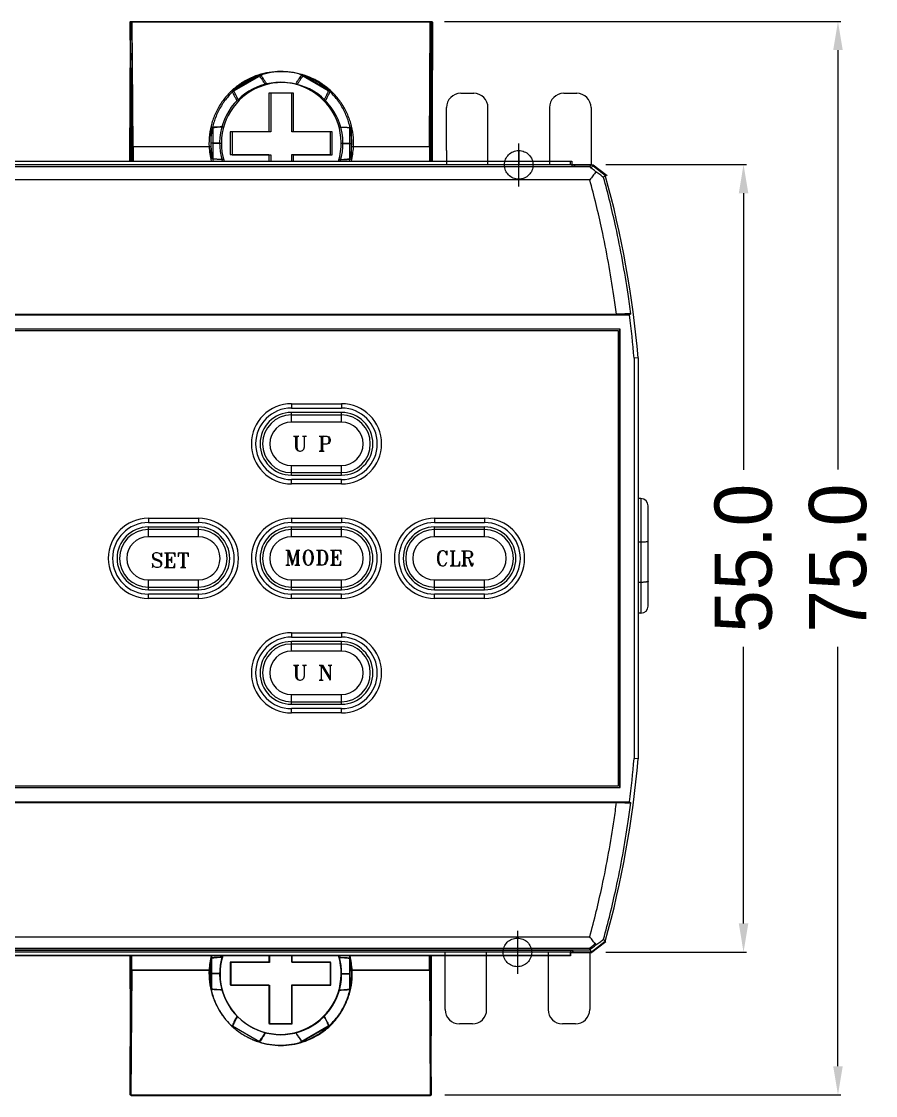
# Model space of a CAD drawing. Header units: millimetres. Extents: x 54 to 1685, y 68 to 1015.
# Drawn here: x 1074.5 to 1134.2, y 531 to 606 of the extents above; entities that cross this region are included whole.
import ezdxf

# ---------------------------------------------------------------- set-up
doc = ezdxf.new("R2010")
doc.units = ezdxf.units.MM
doc.linetypes.add('ACAD_ISO03W100', pattern=[30, 12, -18])
doc.linetypes.add('DASHED2', pattern=[9.525, 6.35, -3.175])
doc.layers.add('2', color=6, linetype='Continuous')
doc.styles.get("Standard").update_dxf_attribs({"font": 'BareunDotumPro1.ttf'})
doc.styles.add('STYLE2', font='romant.shx')
doc.dimstyles.get("Standard").update_dxf_attribs({"dimtxt": 4, "dimasz": 2, "dimexe": 0.2, "dimexo": 1, "dimgap": 0.09, "dimtad": 0, "dimtoh": 1, "dimdec": 1, "dimzin": 0, "dimdsep": 46, "dimtxsty": 'Standard', "dimcen": -3, "dimadec": 0, "dimazin": 0, "dimtfac": 1, "dimtdec": 1, "dimtofl": 0, "dimtmove": 0, "dimatfit": 3, "dimfxl": 0, "dimtolj": 1, "dimtzin": 0, "dimarcsym": 0})

# ---------------------------------------------------------------- blocks, each defined once
blk = doc.blocks.new('*D40')
at = {"layer": '2', "color": 0, "lineweight": -2}
for p, q in [((1104.1, 605.988), (1131.803, 605.988)), ((1131.603, 603.988), (1131.603, 574.684)), ((1131.603, 533.01), (1131.603, 562.314)), ((1104.133, 531.01), (1131.803, 531.01))]:
    blk.add_line(p, q, dxfattribs=at)
at = {"layer": '2', "color": 0}
for points in [[(1131.937, 603.988), (1131.27, 603.988), (1131.603, 605.988)], [(1131.27, 533.01), (1131.937, 533.01), (1131.603, 531.01)]]:
    blk.add_solid(points, dxfattribs=at)
at = {"layer": 'Defpoints', "color": 0}
for p in [(1103.1, 605.988), (1131.603, 605.988), (1103.133, 531.01)]:
    blk.add_point(p, dxfattribs=at)
at = {"layer": '2', "color": 0, "linetype": 'DASHED2', "insert": (1131.603, 568.499), "char_height": 4, "attachment_point": 5, "rotation": 90}
blk.add_mtext('\\A1;75.0', dxfattribs=at)
blk = doc.blocks.new('*D41')
at = {"layer": '2', "color": 0, "lineweight": -2}
for p, q in [((1115.378, 595.988), (1125.203, 595.988)), ((1125.003, 593.988), (1125.003, 574.673)), ((1125.003, 542.988), (1125.003, 562.302)), ((1115.378, 540.988), (1125.203, 540.988))]:
    blk.add_line(p, q, dxfattribs=at)
at = {"layer": '2', "color": 0}
for points in [[(1125.336, 593.988), (1124.67, 593.988), (1125.003, 595.988)], [(1124.67, 542.988), (1125.336, 542.988), (1125.003, 540.988)]]:
    blk.add_solid(points, dxfattribs=at)
at = {"layer": 'Defpoints', "color": 0}
for p in [(1114.378, 595.988), (1125.003, 595.988), (1114.378, 540.988)]:
    blk.add_point(p, dxfattribs=at)
at = {"layer": '2', "color": 0, "linetype": 'DASHED2', "insert": (1125.003, 568.488), "char_height": 4, "attachment_point": 5, "rotation": 90}
blk.add_mtext('\\A1;55.0', dxfattribs=at)

msp = doc.modelspace()

# ---------------------------------------------------------------- linework, layer by layer
at = {"color": 7, "linetype": 'Continuous'}
for p, q in [((1082.157, 605.972), (1082.135, 605.965)), ((1082.135, 604.688), (1082.135, 605.965)), ((1103.11, 605.972), (1082.157, 605.972)), ((1082.21, 597.241), (1082.157, 605.972)), ((1082.168, 605.988), (1101.237, 605.988)), ((1082.168, 605.972), (1082.168, 605.988)), ((1082.254, 605.972), (1082.254, 605.988)), ((1082.285, 605.956), (1082.262, 605.95)), ((1082.262, 604.672), (1082.262, 605.95)), ((1103.238, 605.956), (1082.285, 605.956)), ((1082.337, 597.225), (1082.285, 605.956)), ((1082.295, 605.972), (1101.365, 605.972)), ((1082.295, 605.956), (1082.295, 605.972)), ((1082.381, 605.956), (1082.381, 605.972)), ((1084.02, 605.972), (1084.02, 605.988)), ((1084.03, 605.988), (1084.03, 605.972)), ((1084.039, 605.972), (1084.039, 605.988)), ((1084.069, 605.988), (1084.069, 605.972)), ((1084.147, 605.956), (1084.147, 605.972)), ((1084.158, 605.972), (1084.158, 605.956)), ((1084.166, 605.956), (1084.167, 605.972)), ((1084.197, 605.972), (1084.197, 605.956)), ((1101.198, 605.988), (1101.198, 605.972)), ((1101.228, 605.988), (1101.229, 605.972)), ((1101.237, 605.972), (1101.237, 605.988)), ((1101.248, 605.988), (1103.1, 605.988)), ((1101.248, 605.988), (1101.248, 605.972)), ((1101.326, 605.972), (1101.326, 605.956)), ((1101.356, 605.972), (1101.356, 605.956)), ((1101.365, 605.956), (1101.365, 605.972)), ((1101.375, 605.972), (1103.227, 605.972)), ((1101.375, 605.972), (1101.375, 605.956)), ((1103.014, 605.988), (1103.014, 605.972)), ((1103.058, 597.241), (1103.11, 605.972)), ((1103.1, 605.972), (1103.1, 605.988)), ((1103.11, 605.972), (1103.133, 605.965)), ((1103.133, 605.965), (1103.133, 604.688)), ((1103.141, 605.972), (1103.141, 605.956)), ((1103.185, 597.225), (1103.238, 605.956)), ((1103.227, 605.956), (1103.227, 605.972)), ((1103.238, 605.956), (1103.26, 605.95)), ((1103.26, 605.95), (1103.261, 604.672)), ((1082.135, 604.688), (1082.185, 596.238)), ((1103.133, 604.688), (1103.083, 596.238)), ((1082.262, 604.672), (1082.312, 596.222)), ((1103.261, 604.672), (1103.21, 596.222)), ((1082.134, 600.944), (1082.146, 602.758)), ((1082.261, 600.928), (1082.273, 602.742)), ((1103.134, 600.944), (1103.122, 602.758)), ((1103.261, 600.928), (1103.249, 602.742)), ((1091.134, 602.222), (1089.284, 601.154)), ((1091.261, 602.206), (1089.411, 601.138)), ((1095.984, 601.154), (1094.134, 602.222)), ((1096.111, 601.138), (1094.261, 602.206)), ((1082.121, 596.238), (1082.134, 600.944)), ((1091.834, 600.988), (1091.834, 598.288)), ((1093.434, 600.988), (1091.834, 600.988)), ((1093.561, 600.972), (1091.961, 600.972)), ((1091.961, 600.972), (1091.961, 598.272)), ((1093.434, 598.288), (1093.434, 600.988)), ((1093.561, 598.272), (1093.561, 600.972)), ((1103.146, 596.238), (1103.134, 600.944)), ((1082.249, 596.222), (1082.261, 600.928)), ((1103.274, 596.222), (1103.261, 600.928)), ((1087.784, 598.556), (1087.784, 596.42)), ((1087.911, 598.54), (1087.911, 596.404)), ((1091.834, 598.288), (1089.134, 598.288)), ((1089.134, 598.288), (1089.134, 596.688)), ((1091.961, 598.272), (1089.261, 598.272)), ((1089.261, 598.272), (1089.261, 596.672)), ((1096.134, 598.288), (1093.434, 598.288)), ((1096.261, 598.272), (1093.561, 598.272)), ((1096.134, 596.688), (1096.134, 598.288)), ((1096.261, 596.672), (1096.261, 598.272)), ((1097.484, 596.42), (1097.484, 598.556)), ((1097.611, 596.404), (1097.611, 598.54)), ((1082.21, 597.241), (1082.21, 596.238)), ((1087.652, 597.241), (1082.21, 597.241)), ((1087.779, 597.225), (1082.337, 597.225)), ((1082.337, 597.225), (1082.337, 596.222)), ((1088.384, 597.488), (1087.784, 597.488)), ((1088.511, 597.472), (1087.911, 597.472)), ((1096.884, 597.488), (1097.484, 597.488)), ((1097.011, 597.472), (1097.611, 597.472)), ((1103.058, 597.241), (1097.616, 597.241)), ((1103.185, 597.225), (1097.743, 597.225)), ((1103.058, 597.241), (1103.058, 596.238)), ((1103.185, 597.225), (1103.185, 596.222)), ((1089.134, 596.688), (1091.834, 596.688)), ((1089.261, 596.672), (1091.961, 596.672)), ((1091.834, 596.688), (1091.834, 596.238)), ((1091.961, 596.672), (1091.961, 596.222)), ((1093.434, 596.688), (1096.134, 596.688)), ((1093.434, 596.238), (1093.434, 596.688)), ((1093.561, 596.672), (1096.261, 596.672)), ((1093.561, 596.222), (1093.561, 596.672)), ((1010.89, 595.988), (1114.378, 595.988)), ((1114.26, 595.832), (1011.008, 595.832)), ((1012.384, 596.238), (1112.884, 596.238)), ((1012.511, 596.222), (1113.011, 596.222)), ((1103.307, 596.222), (1104.244, 596.222)), ((1112.884, 596.238), (1112.884, 595.988)), ((1113.011, 596.222), (1113.011, 595.814)), ((1113.011, 595.972), (1114.505, 595.972)), ((1113.211, 595.972), (1113.136, 595.814)), ((1114.378, 595.988), (1115.341, 595.255)), ((1114.505, 595.972), (1115.469, 595.239)), ((1114.26, 594.929), (1011.008, 594.929)), ((1008.236, 585.488), (1117.032, 585.488)), ((1009.142, 585.541), (1116.125, 585.541)), ((1117.127, 585.566), (1117.032, 585.488)), ((1116.37, 584.503), (1008.898, 584.503)), ((1116.354, 584.488), (1008.913, 584.488)), ((1116.354, 552.488), (1116.354, 584.488)), ((1116.37, 552.472), (1116.37, 584.503)), ((1116.254, 584.388), (1009.013, 584.388)), ((1116.254, 552.588), (1116.254, 584.388)), ((1117.634, 582.488), (1117.354, 582.476)), ((1117.354, 582.476), (1117.354, 554.5)), ((1117.634, 582.488), (1117.634, 554.488)), ((1093.407, 579.288), (1096.907, 579.288)), ((1093.407, 579.288), (1093.407, 578.988)), ((1096.907, 579.288), (1096.907, 578.988)), ((1093.407, 578.988), (1096.907, 578.988)), ((1096.907, 578.676), (1093.407, 578.676)), ((1093.407, 578.001), (1093.407, 578.676)), ((1096.907, 578.5), (1093.407, 578.5)), ((1096.907, 578.001), (1096.907, 578.676)), ((1096.907, 578.001), (1093.407, 578.001)), ((1093.407, 574.975), (1096.907, 574.975)), ((1093.407, 574.299), (1093.407, 574.975)), ((1096.907, 574.299), (1096.907, 574.975)), ((1093.407, 574.475), (1096.907, 574.475)), ((1093.407, 574.299), (1096.907, 574.299)), ((1096.907, 573.988), (1093.407, 573.988)), ((1093.407, 573.688), (1093.407, 573.988)), ((1096.907, 573.688), (1096.907, 573.988)), ((1096.907, 573.688), (1093.407, 573.688)), ((1117.834, 572.658), (1117.634, 572.658)), ((1117.834, 572.658), (1117.834, 564.658)), ((1118.334, 565.158), (1118.334, 572.158)), ((1083.407, 571.288), (1086.907, 571.288)), ((1083.407, 571.288), (1083.407, 570.988)), ((1083.407, 570.988), (1086.907, 570.988)), ((1086.907, 571.288), (1086.907, 570.988)), ((1093.407, 571.288), (1096.907, 571.288)), ((1093.407, 571.288), (1093.407, 570.988)), ((1093.407, 570.988), (1096.907, 570.988)), ((1096.907, 571.288), (1096.907, 570.988)), ((1103.407, 571.288), (1106.907, 571.288)), ((1103.407, 571.288), (1103.407, 570.988)), ((1103.407, 570.988), (1106.907, 570.988)), ((1106.907, 571.288), (1106.907, 570.988)), ((1086.907, 570.676), (1083.407, 570.676)), ((1083.407, 570.001), (1083.407, 570.676)), ((1086.907, 570.5), (1083.407, 570.5)), ((1086.907, 570.001), (1086.907, 570.676)), ((1096.907, 570.676), (1093.407, 570.676)), ((1093.407, 570.001), (1093.407, 570.676)), ((1096.907, 570.5), (1093.407, 570.5)), ((1096.907, 570.001), (1096.907, 570.676)), ((1106.907, 570.676), (1103.407, 570.676)), ((1103.407, 570.001), (1103.407, 570.676)), ((1106.907, 570.5), (1103.407, 570.5)), ((1106.907, 570.001), (1106.907, 570.676)), ((1086.907, 570.001), (1083.407, 570.001)), ((1096.907, 570.001), (1093.407, 570.001)), ((1106.907, 570.001), (1103.407, 570.001)), ((1117.834, 569.606), (1117.634, 569.606)), ((1083.407, 566.975), (1086.907, 566.975)), ((1083.407, 566.299), (1083.407, 566.975)), ((1083.407, 566.475), (1086.907, 566.475)), ((1086.907, 566.299), (1086.907, 566.975)), ((1093.407, 566.975), (1096.907, 566.975)), ((1093.407, 566.299), (1093.407, 566.975)), ((1093.407, 566.475), (1096.907, 566.475)), ((1096.907, 566.299), (1096.907, 566.975)), ((1103.407, 566.975), (1106.907, 566.975)), ((1103.407, 566.299), (1103.407, 566.975)), ((1103.407, 566.475), (1106.907, 566.475)), ((1106.907, 566.299), (1106.907, 566.975)), ((1117.834, 566.806), (1117.634, 566.806)), ((1083.407, 566.299), (1086.907, 566.299)), ((1086.907, 565.988), (1083.407, 565.988)), ((1083.407, 565.688), (1083.407, 565.988)), ((1086.907, 565.688), (1083.407, 565.688)), ((1086.907, 565.688), (1086.907, 565.988)), ((1093.407, 566.299), (1096.907, 566.299)), ((1096.907, 565.988), (1093.407, 565.988)), ((1093.407, 565.688), (1093.407, 565.988)), ((1096.907, 565.688), (1093.407, 565.688)), ((1096.907, 565.688), (1096.907, 565.988)), ((1103.407, 566.299), (1106.907, 566.299)), ((1106.907, 565.988), (1103.407, 565.988)), ((1103.407, 565.688), (1103.407, 565.988)), ((1106.907, 565.688), (1103.407, 565.688)), ((1106.907, 565.688), (1106.907, 565.988)), ((1117.834, 564.658), (1117.634, 564.658)), ((1093.407, 563.288), (1096.907, 563.288)), ((1093.407, 563.288), (1093.407, 562.988)), ((1093.407, 562.988), (1096.907, 562.988)), ((1096.907, 562.676), (1093.407, 562.676)), ((1093.407, 562.001), (1093.407, 562.676)), ((1096.907, 563.288), (1096.907, 562.988)), ((1096.907, 562.001), (1096.907, 562.676)), ((1096.907, 562.5), (1093.407, 562.5)), ((1096.907, 562.001), (1093.407, 562.001)), ((1093.407, 558.975), (1096.907, 558.975)), ((1093.407, 558.299), (1093.407, 558.975)), ((1096.907, 558.299), (1096.907, 558.975)), ((1093.407, 558.475), (1096.907, 558.475)), ((1093.407, 558.299), (1096.907, 558.299)), ((1096.907, 557.988), (1093.407, 557.988)), ((1093.407, 557.688), (1093.407, 557.988)), ((1096.907, 557.688), (1093.407, 557.688)), ((1096.907, 557.688), (1096.907, 557.988)), ((1117.634, 554.488), (1117.354, 554.5)), ((1008.898, 552.472), (1116.37, 552.472)), ((1008.913, 552.488), (1116.354, 552.488)), ((1009.013, 552.588), (1116.254, 552.588)), ((1008.236, 551.488), (1117.032, 551.488)), ((1009.142, 551.434), (1116.125, 551.434)), ((1117.032, 551.488), (1117.127, 551.409)), ((1011.008, 542.046), (1114.26, 542.046)), ((1115.341, 541.72), (1114.378, 540.988)), ((1115.374, 541.698), (1114.411, 540.965)), ((1114.378, 540.988), (1010.89, 540.988)), ((1011.008, 541.143), (1114.26, 541.143)), ((1114.212, 541.226), (1011.122, 541.226)), ((1012.292, 541.124), (1113.042, 541.124)), ((1112.884, 540.988), (1112.884, 540.738)), ((1112.917, 541.124), (1112.917, 540.715)), ((1112.917, 540.965), (1114.411, 540.965)), ((1113.116, 540.965), (1113.042, 541.124)), ((1112.884, 540.738), (1012.384, 540.738)), ((1112.917, 540.715), (1012.417, 540.715)), ((1082.121, 540.738), (1082.134, 536.032)), ((1082.135, 532.288), (1082.185, 540.738)), ((1082.154, 540.715), (1082.167, 536.009)), ((1082.167, 532.265), (1082.218, 540.715)), ((1082.21, 539.735), (1082.21, 540.738)), ((1082.242, 539.712), (1082.242, 540.715)), ((1087.784, 540.556), (1087.784, 538.42)), ((1087.817, 540.533), (1087.817, 538.397)), ((1091.834, 540.288), (1089.134, 540.288)), ((1089.134, 540.288), (1089.134, 538.688)), ((1091.867, 540.265), (1089.167, 540.265)), ((1089.167, 540.265), (1089.167, 538.665)), ((1091.834, 540.738), (1091.834, 540.288)), ((1091.867, 540.715), (1091.867, 540.265)), ((1093.434, 540.288), (1093.434, 540.738)), ((1096.134, 540.288), (1093.434, 540.288)), ((1093.467, 540.265), (1093.467, 540.715)), ((1096.167, 540.265), (1093.467, 540.265)), ((1096.134, 538.688), (1096.134, 540.288)), ((1096.167, 538.665), (1096.167, 540.265)), ((1097.484, 538.42), (1097.484, 540.556)), ((1097.517, 538.397), (1097.517, 540.533)), ((1103.058, 539.735), (1103.058, 540.738)), ((1103.133, 532.288), (1103.083, 540.738)), ((1103.091, 539.712), (1103.091, 540.715)), ((1103.166, 532.265), (1103.115, 540.715)), ((1103.146, 540.738), (1103.134, 536.032)), ((1103.179, 540.715), (1103.167, 536.009)), ((1082.21, 539.735), (1082.157, 531.003)), ((1082.242, 539.712), (1082.19, 530.981)), ((1082.21, 539.735), (1087.652, 539.735)), ((1082.242, 539.712), (1087.685, 539.712)), ((1088.384, 539.488), (1087.784, 539.488)), ((1088.417, 539.465), (1087.817, 539.465)), ((1096.884, 539.488), (1097.484, 539.488)), ((1096.917, 539.465), (1097.517, 539.465)), ((1097.616, 539.735), (1103.058, 539.735)), ((1097.649, 539.712), (1103.091, 539.712)), ((1103.058, 539.735), (1103.11, 531.003)), ((1103.091, 539.712), (1103.143, 530.981)), ((1089.134, 538.688), (1091.834, 538.688)), ((1089.167, 538.665), (1091.867, 538.665)), ((1091.834, 538.688), (1091.834, 535.988)), ((1091.867, 538.665), (1091.867, 535.965)), ((1093.434, 538.688), (1096.134, 538.688)), ((1093.434, 535.988), (1093.434, 538.688)), ((1093.467, 538.665), (1096.167, 538.665)), ((1093.467, 535.965), (1093.467, 538.665)), ((1082.134, 536.032), (1082.146, 534.218)), ((1082.167, 536.009), (1082.179, 534.195)), ((1089.284, 535.822), (1091.134, 534.754)), ((1089.317, 535.799), (1091.167, 534.731)), ((1091.834, 535.988), (1093.434, 535.988)), ((1091.867, 535.965), (1093.467, 535.965)), ((1094.134, 534.754), (1095.984, 535.822)), ((1094.167, 534.731), (1096.017, 535.799)), ((1103.134, 536.032), (1103.122, 534.218)), ((1103.167, 536.009), (1103.155, 534.195)), ((1082.135, 531.01), (1082.135, 532.288)), ((1082.168, 530.988), (1082.167, 532.265)), ((1103.133, 532.288), (1103.133, 531.01)), ((1103.166, 532.265), (1103.166, 530.988)), ((1082.157, 531.003), (1082.135, 531.01)), ((1082.157, 531.003), (1103.11, 531.003)), ((1082.168, 531.003), (1082.168, 530.988)), ((1082.168, 530.988), (1084.02, 530.988)), ((1082.19, 530.981), (1082.168, 530.988)), ((1082.19, 530.981), (1103.143, 530.981)), ((1082.201, 530.981), (1082.201, 530.965)), ((1082.201, 530.965), (1084.053, 530.965)), ((1082.254, 530.988), (1082.254, 531.003)), ((1082.287, 530.965), (1082.287, 530.981)), ((1084.02, 530.988), (1084.02, 531.003)), ((1084.03, 531.003), (1084.03, 530.988)), ((1084.03, 530.988), (1103.1, 530.988)), ((1084.039, 530.988), (1084.039, 531.003)), ((1084.053, 530.965), (1084.053, 530.981)), ((1084.063, 530.981), (1084.063, 530.965)), ((1084.063, 530.965), (1103.133, 530.965)), ((1084.069, 530.988), (1084.069, 531.003)), ((1084.072, 530.965), (1084.072, 530.981)), ((1084.102, 530.965), (1084.102, 530.981)), ((1101.198, 530.988), (1101.198, 531.003)), ((1101.229, 531.003), (1101.228, 530.988)), ((1101.231, 530.965), (1101.231, 530.981)), ((1101.237, 530.988), (1101.237, 531.003)), ((1101.248, 531.003), (1101.248, 530.988)), ((1101.261, 530.981), (1101.261, 530.965)), ((1101.27, 530.965), (1101.27, 530.981)), ((1101.281, 530.981), (1101.281, 530.965)), ((1103.014, 531.003), (1103.014, 530.988)), ((1103.047, 530.981), (1103.047, 530.965)), ((1103.1, 531.003), (1103.1, 530.988)), ((1103.11, 531.003), (1103.133, 531.01)), ((1103.133, 530.981), (1103.133, 530.965)), ((1103.143, 530.981), (1103.166, 530.988))]:
    msp.add_line(p, q, dxfattribs=at)
for centre, radius, start, end in [((1092.634, 597.488), 4.25, 342.85574, 197.14426), ((1092.761, 597.472), 4.25, 342.85574, 197.14426), ((1092.634, 599.624), 3, 117.0921, 120), ((1092.761, 599.608), 3, 117.0921, 120), ((1092.634, 599.624), 3, 60, 62.90654), ((1092.761, 599.608), 3, 60, 62.90654), ((1090.784, 598.556), 3, 120, 122.88139), ((1090.911, 598.54), 3, 120, 122.88139), ((1094.484, 598.556), 3, 57.11814, 60), ((1094.611, 598.54), 3, 57.11814, 60), ((1105.244, 599.972), 1, 90, 180), ((1106.144, 599.972), 1, 0, 90), ((1112.444, 599.972), 1, 90, 180), ((1113.344, 599.972), 1, 0, 90), ((1090.784, 598.556), 3, 178.7008, 180), ((1090.911, 598.54), 3, 178.7008, 180), ((1094.484, 598.556), 3, 0, 1.29858), ((1094.611, 598.54), 3, 0, 1.29858), ((1092.634, 597.488), 4.988, 182.83836, 194.55095), ((1092.761, 597.472), 4.988, 182.83836, 194.55095), ((1092.634, 597.488), 4.988, 345.44905, 357.16164), ((1092.761, 597.472), 4.988, 345.44905, 357.16164), ((1090.784, 596.42), 3, 180, 181.49895), ((1090.911, 596.404), 3, 180, 181.49895), ((1094.484, 596.42), 3, 358.50045, 0), ((1094.611, 596.404), 3, 358.50045, 0), ((1047.886, 576.553), 70, 4.86354, 15.49639), ((1047.886, 576.553), 69.721, 4.87328, 7.36279), ((1093.407, 576.488), 2.8, 90, 270), ((1096.907, 576.488), 2.8, 270, 90), ((1093.407, 576.488), 2.5, 90, 270), ((1093.407, 576.488), 2.189, 90, 270), ((1093.407, 576.488), 2.013, 90, 270), ((1096.907, 576.488), 2.5, 270, 90), ((1096.907, 576.488), 2.189, 270, 90), ((1096.907, 576.488), 2.013, 270, 90), ((1093.407, 576.488), 1.513, 90, 270), ((1096.907, 576.488), 1.513, 270, 90), ((1117.834, 572.158), 0.5, 0, 90), ((1083.407, 568.488), 2.8, 90, 270), ((1083.407, 568.488), 2.5, 90, 270), ((1086.907, 568.488), 2.8, 270, 90), ((1086.907, 568.488), 2.5, 270, 90), ((1093.407, 568.488), 2.8, 90, 270), ((1093.407, 568.488), 2.5, 90, 270), ((1096.907, 568.488), 2.8, 270, 90), ((1096.907, 568.488), 2.5, 270, 90), ((1103.407, 568.488), 2.8, 90, 270), ((1103.407, 568.488), 2.5, 90, 270), ((1106.907, 568.488), 2.8, 270, 90), ((1106.907, 568.488), 2.5, 270, 90), ((1083.407, 568.488), 2.189, 90, 270), ((1083.407, 568.488), 2.013, 90, 270), ((1086.907, 568.488), 2.189, 270, 90), ((1086.907, 568.488), 2.013, 270, 90), ((1093.407, 568.488), 2.189, 90, 270), ((1093.407, 568.488), 2.013, 90, 270), ((1096.907, 568.488), 2.189, 270, 90), ((1096.907, 568.488), 2.013, 270, 90), ((1103.407, 568.488), 2.189, 90, 270), ((1103.407, 568.488), 2.013, 90, 270), ((1106.907, 568.488), 2.189, 270, 90), ((1106.907, 568.488), 2.013, 270, 90), ((1083.407, 568.488), 1.513, 90, 270), ((1086.907, 568.488), 1.513, 270, 90), ((1093.407, 568.488), 1.513, 90, 270), ((1096.907, 568.488), 1.513, 270, 90), ((1103.407, 568.488), 1.513, 90, 270), ((1106.907, 568.488), 1.513, 270, 90), ((1117.834, 565.158), 0.5, 270, 0), ((1093.407, 560.488), 2.8, 90, 270), ((1093.407, 560.488), 2.5, 90, 270), ((1093.407, 560.488), 2.189, 90, 270), ((1096.907, 560.488), 2.8, 270, 90), ((1096.907, 560.488), 2.5, 270, 90), ((1096.907, 560.488), 2.189, 270, 90), ((1093.407, 560.488), 2.013, 90, 270), ((1093.407, 560.488), 1.513, 90, 270), ((1096.907, 560.488), 2.013, 270, 90), ((1096.907, 560.488), 1.513, 270, 90), ((1047.886, 560.422), 70, 344.50361, 355.13646), ((1047.886, 560.422), 69.721, 352.63721, 355.12672), ((1092.634, 539.488), 4.988, 165.44905, 177.16164), ((1092.667, 539.465), 4.988, 165.44905, 177.16164), ((1090.784, 540.556), 3, 178.50045, 180), ((1090.817, 540.533), 3, 178.50045, 180), ((1092.634, 539.488), 4.25, 162.85574, 17.14426), ((1092.667, 539.465), 4.25, 162.85574, 17.14426), ((1092.634, 539.488), 4.988, 2.83836, 14.55095), ((1094.484, 540.556), 3, 0, 1.49895), ((1092.667, 539.465), 4.988, 2.83836, 14.55095), ((1094.517, 540.533), 3, 0, 1.49895), ((1090.784, 538.42), 3, 180, 181.29858), ((1090.817, 538.397), 3, 180, 181.29858), ((1094.484, 538.42), 3, 358.7008, 0), ((1094.517, 538.397), 3, 358.7008, 0), ((1105.15, 536.965), 1, 180, 270), ((1106.05, 536.965), 1, 270, 0), ((1112.35, 536.965), 1, 180, 270), ((1113.25, 536.965), 1, 270, 0), ((1090.784, 538.42), 3, 237.11814, 240), ((1090.817, 538.397), 3, 237.11814, 240), ((1094.484, 538.42), 3, 300, 302.88139), ((1094.517, 538.397), 3, 300, 302.88139), ((1092.634, 537.352), 3, 240, 242.90654), ((1092.667, 537.329), 3, 240, 242.90654), ((1092.634, 537.352), 3, 297.0921, 300), ((1092.667, 537.329), 3, 297.0921, 300)]:
    msp.add_arc(centre, radius, start, end, dxfattribs=at)
for points, knots in [([(1092.634, 602.492), (1092.373, 602.492), (1091.849, 602.451), (1091.082, 602.266), (1090.348, 601.961), (1089.667, 601.54), (1089.056, 601.011), (1088.533, 600.383), (1088.116, 599.672), (1087.819, 598.896), (1087.654, 598.077), (1087.637, 597.519), (1087.652, 597.241)], [0, 0, 0, 0, 0.782456, 1.568205, 2.358543, 3.155402, 3.960285, 4.773678, 5.59516, 6.422966, 7.255029, 8.090033, 8.090033, 8.090033, 8.090033]), ([(1092.761, 602.476), (1092.5, 602.476), (1091.977, 602.435), (1091.209, 602.25), (1090.476, 601.946), (1089.794, 601.525), (1089.183, 600.995), (1088.66, 600.368), (1088.243, 599.657), (1087.947, 598.88), (1087.782, 598.061), (1087.764, 597.503), (1087.779, 597.225)], [0, 0, 0, 0, 0.782456, 1.568205, 2.358543, 3.155402, 3.960285, 4.773678, 5.59516, 6.422966, 7.255029, 8.090033, 8.090033, 8.090033, 8.090033]), ([(1097.616, 597.241), (1097.631, 597.519), (1097.613, 598.077), (1097.448, 598.896), (1097.152, 599.672), (1096.735, 600.383), (1096.212, 601.011), (1095.601, 601.54), (1094.919, 601.961), (1094.186, 602.266), (1093.418, 602.451), (1092.895, 602.492), (1092.634, 602.492)], [0, 0, 0, 0, 0.835004, 1.667068, 2.494873, 3.316355, 4.129748, 4.934632, 5.731491, 6.521829, 7.307578, 8.090033, 8.090033, 8.090033, 8.090033]), ([(1097.743, 597.225), (1097.758, 597.503), (1097.741, 598.061), (1097.576, 598.88), (1097.279, 599.657), (1096.862, 600.368), (1096.339, 600.995), (1095.728, 601.525), (1095.047, 601.946), (1094.313, 602.25), (1093.546, 602.435), (1093.022, 602.476), (1092.761, 602.476)], [0, 0, 0, 0, 0.835004, 1.667068, 2.494873, 3.316355, 4.129748, 4.934632, 5.731491, 6.521829, 7.307578, 8.090033, 8.090033, 8.090033, 8.090033]), ([(1091.57, 601.602), (1091.528, 601.672), (1091.448, 601.803), (1091.338, 601.972), (1091.243, 602.112), (1091.187, 602.175), (1091.145, 602.228), (1091.134, 602.222)], [0, 0, 0, 0, 0.2450141, 0.4560949, 0.6187436, 0.7220894, 0.7614113, 0.7614113, 0.7614113, 0.7614113]), ([(1091.697, 601.587), (1091.655, 601.657), (1091.575, 601.787), (1091.465, 601.957), (1091.371, 602.097), (1091.315, 602.159), (1091.273, 602.212), (1091.261, 602.206)], [0, 0, 0, 0, 0.2450141, 0.4560949, 0.6187436, 0.7220894, 0.7614113, 0.7614113, 0.7614113, 0.7614113]), ([(1093.698, 601.602), (1093.74, 601.672), (1093.82, 601.803), (1093.93, 601.972), (1094.024, 602.112), (1094.08, 602.175), (1094.122, 602.228), (1094.134, 602.222)], [0, 0, 0, 0, 0.2450028, 0.4560784, 0.6187295, 0.7220858, 0.7614231, 0.7614231, 0.7614231, 0.7614231]), ([(1093.825, 601.587), (1093.867, 601.657), (1093.947, 601.787), (1094.058, 601.957), (1094.152, 602.097), (1094.208, 602.159), (1094.25, 602.212), (1094.261, 602.206)], [0, 0, 0, 0, 0.2450028, 0.4560784, 0.6187295, 0.7220858, 0.7614231, 0.7614231, 0.7614231, 0.7614231]), ([(1089.602, 600.466), (1089.563, 600.538), (1089.49, 600.672), (1089.398, 600.853), (1089.324, 601.004), (1089.298, 601.084), (1089.273, 601.147), (1089.284, 601.154)], [0, 0, 0, 0, 0.2450027, 0.4560782, 0.6187292, 0.7220854, 0.7614223, 0.7614223, 0.7614223, 0.7614223]), ([(1089.73, 600.451), (1089.69, 600.522), (1089.617, 600.657), (1089.525, 600.837), (1089.451, 600.989), (1089.425, 601.068), (1089.4, 601.131), (1089.411, 601.138)], [0, 0, 0, 0, 0.2450027, 0.4560782, 0.6187292, 0.7220854, 0.7614223, 0.7614223, 0.7614223, 0.7614223]), ([(1095.665, 600.466), (1095.705, 600.538), (1095.778, 600.672), (1095.87, 600.853), (1095.944, 601.004), (1095.97, 601.084), (1095.995, 601.147), (1095.984, 601.154)], [0, 0, 0, 0, 0.245014, 0.4560947, 0.6187433, 0.722089, 0.7614107, 0.7614107, 0.7614107, 0.7614107]), ([(1095.793, 600.451), (1095.832, 600.522), (1095.905, 600.657), (1095.997, 600.837), (1096.071, 600.989), (1096.097, 601.068), (1096.122, 601.131), (1096.111, 601.138)], [0, 0, 0, 0, 0.245014, 0.4560947, 0.6187433, 0.722089, 0.7614107, 0.7614107, 0.7614107, 0.7614107]), ([(1088.538, 598.624), (1088.457, 598.622), (1088.304, 598.618), (1088.102, 598.607), (1087.933, 598.596), (1087.851, 598.579), (1087.784, 598.569), (1087.784, 598.556)], [0, 0, 0, 0, 0.2450115, 0.4560913, 0.618741, 0.72209, 0.7614164, 0.7614164, 0.7614164, 0.7614164]), ([(1088.666, 598.608), (1088.584, 598.607), (1088.431, 598.603), (1088.229, 598.592), (1088.061, 598.58), (1087.978, 598.563), (1087.911, 598.553), (1087.911, 598.54)], [0, 0, 0, 0, 0.2450115, 0.4560913, 0.618741, 0.72209, 0.7614164, 0.7614164, 0.7614164, 0.7614164]), ([(1096.729, 598.624), (1096.811, 598.622), (1096.964, 598.618), (1097.166, 598.607), (1097.334, 598.596), (1097.417, 598.578), (1097.484, 598.569), (1097.484, 598.556)], [0, 0, 0, 0, 0.2450029, 0.4560786, 0.6187298, 0.7220862, 0.7614235, 0.7614235, 0.7614235, 0.7614235]), ([(1096.857, 598.608), (1096.938, 598.607), (1097.091, 598.603), (1097.293, 598.592), (1097.462, 598.58), (1097.544, 598.563), (1097.611, 598.553), (1097.611, 598.54)], [0, 0, 0, 0, 0.2450029, 0.4560786, 0.6187298, 0.7220862, 0.7614235, 0.7614235, 0.7614235, 0.7614235]), ([(1088.539, 596.352), (1088.457, 596.353), (1088.304, 596.357), (1088.102, 596.368), (1087.933, 596.38), (1087.851, 596.397), (1087.784, 596.407), (1087.784, 596.42)], [0, 0, 0, 0, 0.2450029, 0.4560786, 0.6187298, 0.7220862, 0.7614235, 0.7614235, 0.7614235, 0.7614235]), ([(1088.666, 596.336), (1088.584, 596.337), (1088.431, 596.341), (1088.229, 596.352), (1088.061, 596.364), (1087.978, 596.381), (1087.911, 596.391), (1087.911, 596.404)], [0, 0, 0, 0, 0.2450029, 0.4560786, 0.6187298, 0.7220862, 0.7614235, 0.7614235, 0.7614235, 0.7614235]), ([(1096.729, 596.352), (1096.811, 596.353), (1096.964, 596.357), (1097.166, 596.368), (1097.334, 596.38), (1097.417, 596.397), (1097.484, 596.407), (1097.484, 596.42)], [0, 0, 0, 0, 0.2450115, 0.4560913, 0.618741, 0.72209, 0.7614164, 0.7614164, 0.7614164, 0.7614164]), ([(1096.857, 596.336), (1096.938, 596.337), (1097.091, 596.341), (1097.293, 596.352), (1097.462, 596.364), (1097.544, 596.381), (1097.611, 596.391), (1097.611, 596.404)], [0, 0, 0, 0, 0.2450115, 0.4560913, 0.618741, 0.72209, 0.7614164, 0.7614164, 0.7614164, 0.7614164]), ([(1114.26, 595.832), (1114.273, 595.85), (1114.299, 595.884), (1114.339, 595.936), (1114.365, 595.97), (1114.378, 595.988)], [0, 0, 0, 0, 0.0650844, 0.1301307, 0.1951387, 0.1951387, 0.1951387, 0.1951387]), ([(1114.684, 595.489), (1114.614, 595.546), (1114.472, 595.661), (1114.331, 595.775), (1114.26, 595.832)], [0, 0, 0, 0, 0.2730398, 0.5461074, 0.5461074, 0.5461074, 0.5461074]), ([(1114.505, 595.972), (1114.483, 595.943), (1114.439, 595.885), (1114.373, 595.798), (1114.328, 595.74), (1114.306, 595.711)], [0, 0, 0, 0, 0.1093132, 0.2187132, 0.3282, 0.3282, 0.3282, 0.3282]), ([(1114.684, 595.489), (1114.614, 595.395), (1114.473, 595.209), (1114.331, 595.022), (1114.26, 594.929)], [0, 0, 0, 0, 0.3507679, 0.7022006, 0.7022006, 0.7022006, 0.7022006]), ([(1116.125, 585.541), (1116.07, 585.972), (1115.793, 587.961), (1115.22, 591.104), (1114.569, 593.785), (1114.26, 594.929)], [0, 0, 0, 0, 1.305445, 6.02246, 9.578035, 9.578035, 9.578035, 9.578035]), ([(1115.223, 595.098), (1115.133, 595.163), (1114.954, 595.294), (1114.774, 595.424), (1114.684, 595.489)], [0, 0, 0, 0, 0.3333539, 0.6655881, 0.6655881, 0.6655881, 0.6655881]), ([(1115.223, 595.098), (1115.237, 595.116), (1115.263, 595.151), (1115.302, 595.203), (1115.328, 595.238), (1115.341, 595.255)], [0, 0, 0, 0, 0.0654348, 0.1308306, 0.1961875, 0.1961875, 0.1961875, 0.1961875]), ([(1117.127, 585.566), (1117.067, 586.028), (1116.784, 588.057), (1116.198, 591.249), (1115.537, 593.947), (1115.224, 595.098)], [0, 0, 0, 0, 1.397168, 6.146293, 9.726751, 9.726751, 9.726751, 9.726751]), ([(1117.127, 585.566), (1117.016, 585.563), (1116.793, 585.558), (1116.459, 585.549), (1116.237, 585.544), (1116.125, 585.541)], [0, 0, 0, 0, 0.334484, 0.668417, 1.001797, 1.001797, 1.001797, 1.001797]), ([(1118.334, 569.693), (1118.334, 569.684), (1118.309, 569.662), (1118.259, 569.646), (1118.18, 569.629), (1118.079, 569.616), (1117.96, 569.608), (1117.877, 569.606), (1117.834, 569.606)], [0, 0, 0, 0, 0.0282, 0.082362, 0.1638306, 0.2682992, 0.3892012, 0.5186445, 0.5186445, 0.5186445, 0.5186445]), ([(1118.334, 566.893), (1118.334, 566.884), (1118.309, 566.862), (1118.259, 566.846), (1118.18, 566.829), (1118.079, 566.816), (1117.96, 566.808), (1117.877, 566.806), (1117.834, 566.806)], [0, 0, 0, 0, 0.0282, 0.082362, 0.1638306, 0.2682992, 0.3892012, 0.5186445, 0.5186445, 0.5186445, 0.5186445]), ([(1114.26, 542.046), (1114.576, 543.218), (1115.233, 545.927), (1115.802, 549.072), (1116.073, 551.032), (1116.125, 551.434)], [0, 0, 0, 0, 3.642302, 8.359328, 9.57801, 9.57801, 9.57801, 9.57801]), ([(1116.125, 551.434), (1116.237, 551.432), (1116.459, 551.426), (1116.793, 551.418), (1117.016, 551.412), (1117.127, 551.409)], [0, 0, 0, 0, 0.333382, 0.667316, 1.001803, 1.001803, 1.001803, 1.001803]), ([(1115.224, 541.877), (1115.544, 543.057), (1116.211, 545.783), (1116.793, 548.976), (1117.071, 550.976), (1117.127, 551.409)], [0, 0, 0, 0, 3.667783, 8.416904, 9.726727, 9.726727, 9.726727, 9.726727]), ([(1114.684, 541.487), (1114.614, 541.58), (1114.473, 541.767), (1114.331, 541.953), (1114.26, 542.046)], [0, 0, 0, 0, 0.350768, 0.7022008, 0.7022008, 0.7022008, 0.7022008]), ([(1114.684, 541.487), (1114.774, 541.551), (1114.954, 541.682), (1115.133, 541.812), (1115.223, 541.877)], [0, 0, 0, 0, 0.3321901, 0.6655956, 0.6655956, 0.6655956, 0.6655956]), ([(1115.223, 541.877), (1115.237, 541.86), (1115.263, 541.825), (1115.302, 541.772), (1115.328, 541.737), (1115.341, 541.72)], [0, 0, 0, 0, 0.0654347, 0.1308305, 0.1961873, 0.1961873, 0.1961873, 0.1961873]), ([(1114.212, 541.226), (1114.291, 541.289), (1114.45, 541.413), (1114.609, 541.538), (1114.688, 541.6)], [0, 0, 0, 0, 0.3026712, 0.6052948, 0.6052948, 0.6052948, 0.6052948]), ([(1114.212, 541.226), (1114.234, 541.197), (1114.278, 541.139), (1114.344, 541.052), (1114.389, 540.994), (1114.411, 540.965)], [0, 0, 0, 0, 0.1094868, 0.2188868, 0.3282, 0.3282, 0.3282, 0.3282]), ([(1114.26, 541.143), (1114.331, 541.2), (1114.472, 541.315), (1114.614, 541.429), (1114.684, 541.487)], [0, 0, 0, 0, 0.2730641, 0.5460999, 0.5460999, 0.5460999, 0.5460999]), ([(1114.26, 541.143), (1114.273, 541.126), (1114.299, 541.091), (1114.339, 541.039), (1114.365, 541.005), (1114.378, 540.988)], [0, 0, 0, 0, 0.0650844, 0.1301307, 0.1951387, 0.1951387, 0.1951387, 0.1951387]), ([(1088.538, 540.624), (1088.457, 540.622), (1088.304, 540.618), (1088.102, 540.607), (1087.933, 540.596), (1087.851, 540.579), (1087.784, 540.569), (1087.784, 540.556)], [0, 0, 0, 0, 0.2450115, 0.4560913, 0.618741, 0.72209, 0.7614164, 0.7614164, 0.7614164, 0.7614164]), ([(1088.571, 540.601), (1088.49, 540.6), (1088.337, 540.596), (1088.135, 540.585), (1087.966, 540.573), (1087.884, 540.556), (1087.817, 540.546), (1087.817, 540.533)], [0, 0, 0, 0, 0.2450115, 0.4560913, 0.618741, 0.72209, 0.7614164, 0.7614164, 0.7614164, 0.7614164]), ([(1096.729, 540.624), (1096.811, 540.622), (1096.964, 540.618), (1097.166, 540.607), (1097.334, 540.596), (1097.417, 540.578), (1097.484, 540.569), (1097.484, 540.556)], [0, 0, 0, 0, 0.2450029, 0.4560786, 0.6187298, 0.7220862, 0.7614235, 0.7614235, 0.7614235, 0.7614235]), ([(1096.762, 540.601), (1096.844, 540.6), (1096.997, 540.596), (1097.199, 540.585), (1097.367, 540.573), (1097.449, 540.556), (1097.517, 540.546), (1097.517, 540.533)], [0, 0, 0, 0, 0.2450029, 0.4560786, 0.6187298, 0.7220862, 0.7614235, 0.7614235, 0.7614235, 0.7614235]), ([(1087.652, 539.735), (1087.637, 539.457), (1087.654, 538.898), (1087.819, 538.079), (1088.116, 537.303), (1088.533, 536.592), (1089.056, 535.964), (1089.667, 535.435), (1090.348, 535.014), (1091.082, 534.709), (1091.849, 534.525), (1092.373, 534.484), (1092.634, 534.484)], [0, 0, 0, 0, 0.835004, 1.667068, 2.494873, 3.316355, 4.129748, 4.934632, 5.731491, 6.521829, 7.307578, 8.090033, 8.090033, 8.090033, 8.090033]), ([(1087.685, 539.712), (1087.67, 539.434), (1087.687, 538.876), (1087.852, 538.057), (1088.149, 537.281), (1088.566, 536.569), (1089.089, 535.942), (1089.7, 535.412), (1090.381, 534.992), (1091.115, 534.687), (1091.882, 534.502), (1092.406, 534.461), (1092.667, 534.461)], [0, 0, 0, 0, 0.835004, 1.667068, 2.494873, 3.316355, 4.129748, 4.934632, 5.731491, 6.521829, 7.307578, 8.090033, 8.090033, 8.090033, 8.090033]), ([(1092.634, 534.484), (1092.895, 534.484), (1093.418, 534.525), (1094.186, 534.709), (1094.919, 535.014), (1095.601, 535.435), (1096.212, 535.964), (1096.735, 536.592), (1097.152, 537.303), (1097.448, 538.079), (1097.613, 538.898), (1097.631, 539.457), (1097.616, 539.735)], [0, 0, 0, 0, 0.782456, 1.568205, 2.358543, 3.155402, 3.960285, 4.773678, 5.59516, 6.422966, 7.255029, 8.090033, 8.090033, 8.090033, 8.090033]), ([(1092.667, 534.461), (1092.928, 534.461), (1093.451, 534.502), (1094.219, 534.687), (1094.952, 534.992), (1095.634, 535.412), (1096.245, 535.942), (1096.767, 536.569), (1097.185, 537.281), (1097.481, 538.057), (1097.646, 538.876), (1097.664, 539.434), (1097.649, 539.712)], [0, 0, 0, 0, 0.782456, 1.568205, 2.358543, 3.155402, 3.960285, 4.773678, 5.59516, 6.422966, 7.255029, 8.090033, 8.090033, 8.090033, 8.090033]), ([(1088.539, 538.352), (1088.457, 538.353), (1088.304, 538.357), (1088.102, 538.368), (1087.933, 538.38), (1087.851, 538.397), (1087.784, 538.407), (1087.784, 538.42)], [0, 0, 0, 0, 0.2450029, 0.4560786, 0.6187298, 0.7220862, 0.7614235, 0.7614235, 0.7614235, 0.7614235]), ([(1088.571, 538.329), (1088.49, 538.331), (1088.337, 538.335), (1088.135, 538.346), (1087.966, 538.357), (1087.884, 538.374), (1087.817, 538.384), (1087.817, 538.397)], [0, 0, 0, 0, 0.2450029, 0.4560786, 0.6187298, 0.7220862, 0.7614235, 0.7614235, 0.7614235, 0.7614235]), ([(1096.729, 538.352), (1096.811, 538.353), (1096.964, 538.357), (1097.166, 538.368), (1097.334, 538.38), (1097.417, 538.397), (1097.484, 538.407), (1097.484, 538.42)], [0, 0, 0, 0, 0.2450115, 0.4560913, 0.618741, 0.72209, 0.7614164, 0.7614164, 0.7614164, 0.7614164]), ([(1096.762, 538.329), (1096.844, 538.331), (1096.997, 538.335), (1097.199, 538.346), (1097.367, 538.357), (1097.45, 538.374), (1097.517, 538.384), (1097.517, 538.397)], [0, 0, 0, 0, 0.2450115, 0.4560913, 0.618741, 0.72209, 0.7614164, 0.7614164, 0.7614164, 0.7614164]), ([(1089.602, 536.509), (1089.563, 536.438), (1089.49, 536.303), (1089.398, 536.123), (1089.324, 535.971), (1089.298, 535.891), (1089.273, 535.828), (1089.284, 535.822)], [0, 0, 0, 0, 0.245014, 0.4560947, 0.6187433, 0.722089, 0.7614107, 0.7614107, 0.7614107, 0.7614107]), ([(1089.635, 536.487), (1089.596, 536.415), (1089.523, 536.281), (1089.431, 536.1), (1089.357, 535.949), (1089.331, 535.869), (1089.306, 535.806), (1089.317, 535.799)], [0, 0, 0, 0, 0.245014, 0.4560947, 0.6187433, 0.722089, 0.7614107, 0.7614107, 0.7614107, 0.7614107]), ([(1095.665, 536.509), (1095.705, 536.438), (1095.778, 536.303), (1095.87, 536.123), (1095.944, 535.971), (1095.97, 535.891), (1095.995, 535.828), (1095.984, 535.822)], [0, 0, 0, 0, 0.2450027, 0.4560782, 0.6187292, 0.7220854, 0.7614223, 0.7614223, 0.7614223, 0.7614223]), ([(1095.698, 536.487), (1095.738, 536.415), (1095.811, 536.281), (1095.903, 536.1), (1095.977, 535.949), (1096.003, 535.869), (1096.028, 535.806), (1096.017, 535.799)], [0, 0, 0, 0, 0.2450027, 0.4560782, 0.6187292, 0.7220854, 0.7614223, 0.7614223, 0.7614223, 0.7614223]), ([(1091.57, 535.373), (1091.528, 535.303), (1091.448, 535.172), (1091.338, 535.003), (1091.243, 534.863), (1091.187, 534.8), (1091.145, 534.747), (1091.134, 534.754)], [0, 0, 0, 0, 0.2450028, 0.4560784, 0.6187295, 0.7220858, 0.7614231, 0.7614231, 0.7614231, 0.7614231]), ([(1091.603, 535.351), (1091.561, 535.281), (1091.481, 535.15), (1091.37, 534.98), (1091.276, 534.841), (1091.22, 534.778), (1091.178, 534.725), (1091.167, 534.731)], [0, 0, 0, 0, 0.2450028, 0.4560784, 0.6187295, 0.7220858, 0.7614231, 0.7614231, 0.7614231, 0.7614231]), ([(1093.698, 535.373), (1093.74, 535.303), (1093.82, 535.172), (1093.93, 535.003), (1094.024, 534.863), (1094.08, 534.8), (1094.123, 534.747), (1094.134, 534.754)], [0, 0, 0, 0, 0.2450141, 0.4560949, 0.6187436, 0.7220894, 0.7614113, 0.7614113, 0.7614113, 0.7614113]), ([(1093.731, 535.351), (1093.773, 535.281), (1093.853, 535.15), (1093.963, 534.98), (1094.057, 534.841), (1094.113, 534.778), (1094.155, 534.725), (1094.167, 534.731)], [0, 0, 0, 0, 0.2450141, 0.4560949, 0.6187436, 0.7220894, 0.7614113, 0.7614113, 0.7614113, 0.7614113])]:
    msp.add_open_spline(points, degree=3, knots=knots, dxfattribs=at)
at = {"layer": '2', "linetype": 'ACAD_ISO03W100', "lineweight": 5}
for p, q in [((1105.244, 600.972), (1106.144, 600.972)), ((1112.444, 600.972), (1113.344, 600.972)), ((1104.244, 596.972), (1104.244, 599.972)), ((1107.144, 595.972), (1107.144, 599.972)), ((1111.444, 599.972), (1111.444, 595.972)), ((1114.344, 599.972), (1114.344, 595.972)), ((1109.294, 594.472), (1109.294, 597.472)), ((1104.244, 596.972), (1104.244, 595.972)), ((1109.294, 596.972), (1109.294, 595.972)), ((1109.2, 542.465), (1109.2, 539.465)), ((1104.15, 536.965), (1104.15, 540.965)), ((1107.05, 536.965), (1107.05, 540.965)), ((1111.35, 540.965), (1111.35, 536.965)), ((1114.25, 540.965), (1114.25, 536.965)), ((1106.05, 535.965), (1105.15, 535.965)), ((1113.25, 535.965), (1112.35, 535.965))]:
    msp.add_line(p, q, dxfattribs=at)
for centre in [(1109.294, 595.972), (1109.2, 540.965)]:
    msp.add_circle(centre, 1, dxfattribs=at)

# ---------------------------------------------------------------- texts
at = {"color": 0, "style": 'STYLE2'}
for s, p in [('U P', (1093.47, 575.972)), ('SET', (1083.56, 567.837)), ('MODE', (1092.929, 568.017)), ('CLR', (1103.47, 567.972)), ('U N', (1093.47, 559.972))]:
    msp.add_text(s, height=1.0426, dxfattribs=at).set_placement(p)

# ---------------------------------------------------------------- dimensions: what is measured, and where the dimension line sits
at = {"layer": '2'}
for base, p1, p2, picture, middle in [((1131.603, 605.988), (1103.133, 531.01), (1103.1, 605.988), '*D40', (1131.603, 568.499)), ((1125.003, 595.988), (1114.378, 540.988), (1114.378, 595.988), '*D41', (1125.003, 568.488))]:
    dim = msp.add_linear_dim(base=base, p1=p1, p2=p2, angle=90, dimstyle='Standard', dxfattribs=at)
    dim.commit()
    dim.dimension.update_dxf_attribs({"geometry": picture, "text_midpoint": middle})

doc.saveas('drawing.dxf')
